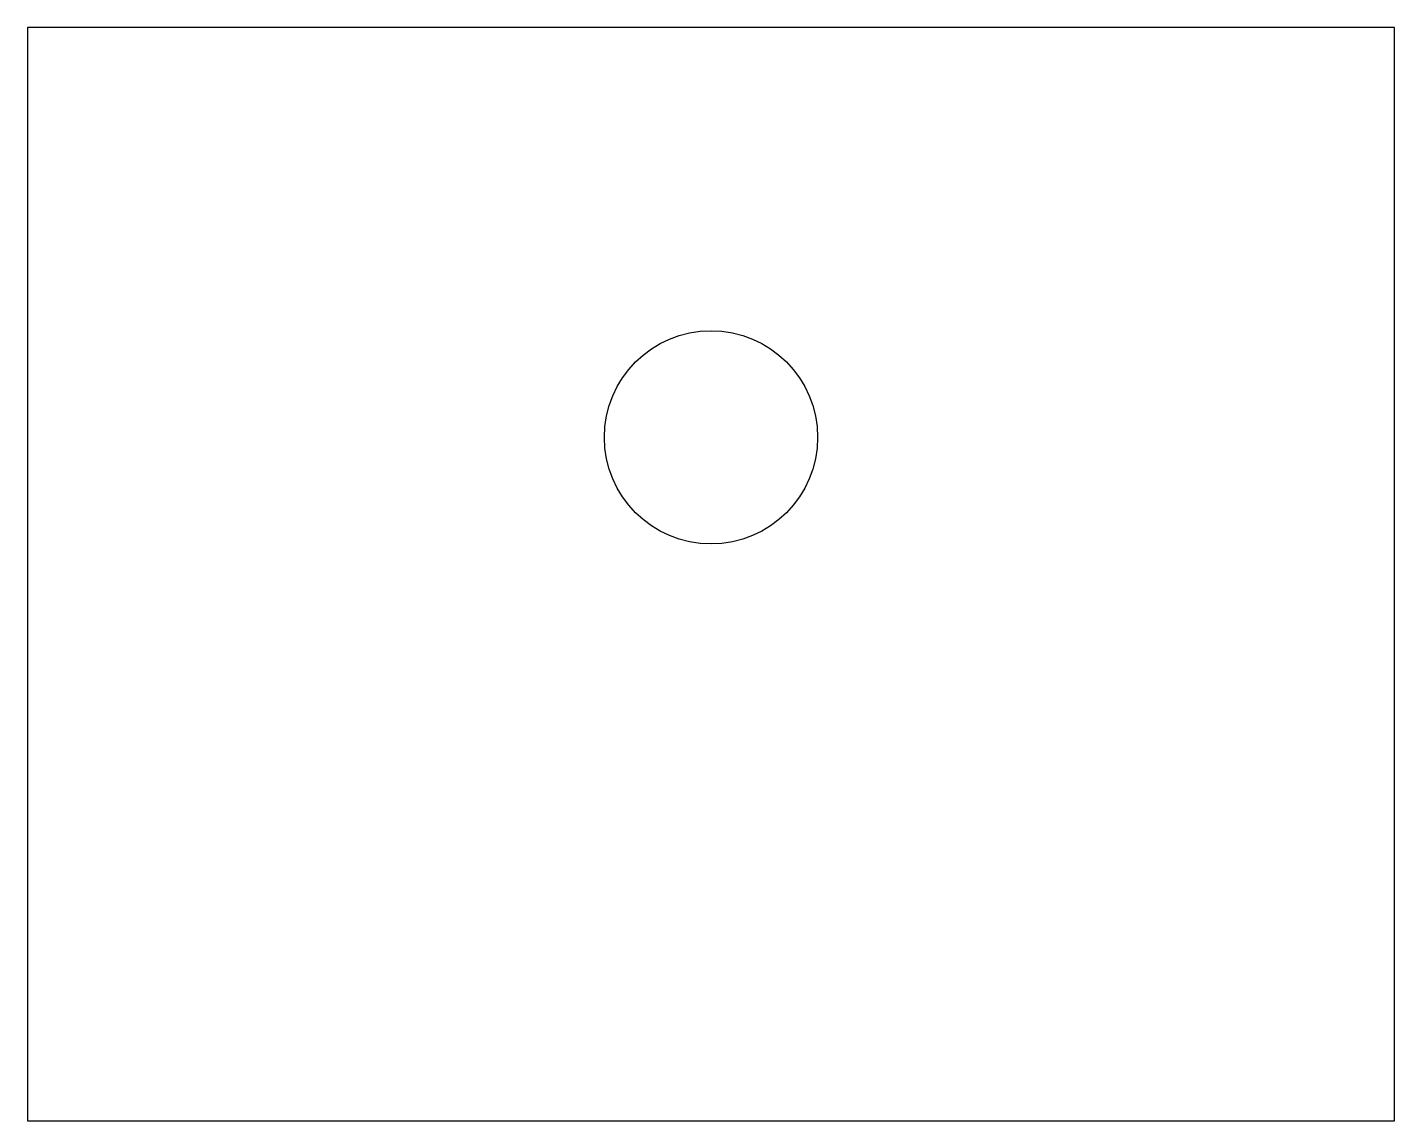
# Model space of a CAD drawing. Header units: millimetres. Extents: x -1.25 to 1.25, y -0.99 to 1.01.
import ezdxf

# ---------------------------------------------------------------- set-up
doc = ezdxf.new("R2010")
doc.units = ezdxf.units.MM

msp = doc.modelspace()

# ---------------------------------------------------------------- linework, layer by layer
for p, q in [((1.25, 1.0061), (-1.25, 1.0061)), ((-1.25, 1.0061), (-1.25, -0.9939)), ((1.25, -0.9939), (1.25, 1.0061)), ((-1.25, -0.9939), (1.25, -0.9939))]:
    msp.add_line(p, q)
msp.add_circle((0, 0.2561), 0.195)

doc.saveas('drawing.dxf')
